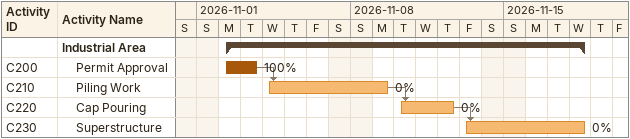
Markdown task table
| ID | Level | Task | Start | Finish | Predecessors | % complete |
|---|---|---|---|---|---|---|
|  | 1 | **Industrial Area** | 2026-11-02 | 2026-11-18 |  |  |
| C200 | 2 | Permit Approval | 2026-11-02 | 2026-11-03 |  | 100 |
| C210 | 2 | Piling Work | 2026-11-04 | 2026-11-09 | C200 | 0 |
| C220 | 2 | Cap Pouring | 2026-11-10 | 2026-11-12 | C210 | 0 |
| C230 | 2 | Superstructure | 2026-11-13 | 2026-11-18 | C220 | 0 |
